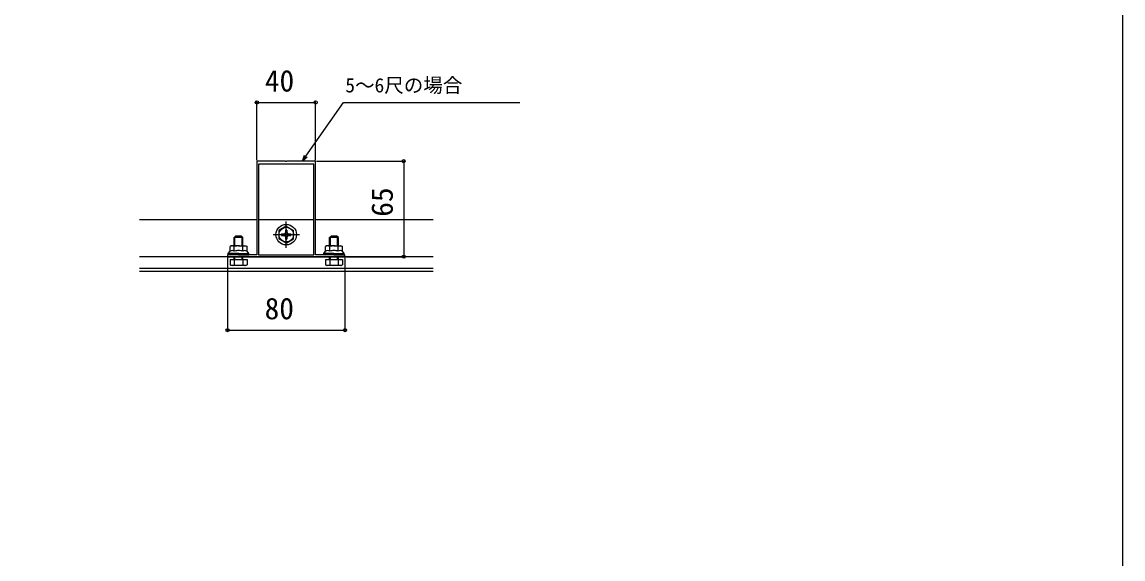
# Model space of a CAD drawing. Units: millimetres, scale not verified. Extents: x -875 to 875, y -1304 to 1297.
# Drawn here: x 125 to 875, y -295 to 71 of the extents above; entities that cross this region are included whole.
import ezdxf
from ezdxf.enums import TextEntityAlignment as Align

# ---------------------------------------------------------------- set-up
doc = ezdxf.new("R2010")
doc.units = ezdxf.units.MM
doc.header["$LTSCALE"] = 8
for name, color, linetype in [('0-2_YKK_11', 7, 'Continuous'), ('0-4_YKK_12', 2, 'Continuous'), ('0-5_YKK_13', 4, 'Continuous'), ('0-7_YKK_D', 6, 'Continuous'), ('0-8_YKK_ZWAK', 7, 'Continuous')]:
    doc.layers.add(name, color=color, linetype=linetype)
doc.styles.add('ＭＳ ゴシック', font='')
doc.styles.get('ＭＳ ゴシック').set_extended_font_data('MS Gothic')

msp = doc.modelspace()

# ---------------------------------------------------------------- linework, layer by layer
at = {"layer": '0-2_YKK_11'}
for points in [[(265, -89.2), (345, -89.2), (345, -87.9), (337.958, -87.9), (337.775, -88.02), (337.225, -88.02), (337.042, -87.9), (325, -87.9), (325, -24.2), (305.458, -24.2), (305.275, -24.32), (304.725, -24.32), (304.542, -24.2), (285, -24.2), (285, -87.9), (272.958, -87.9), (272.775, -88.02), (272.225, -88.02), (272.042, -87.9), (265, -87.9)], [(323.9, -87.9), (323.9, -26.2), (286.1, -26.2), (286.1, -87.9)]]:
    msp.add_lwpolyline(points, close=True, dxfattribs=at)
at = {"layer": '0-4_YKK_12'}
for p, q in [((285, -64.2), (205, -64.2)), ((323.9, -64.2), (286.1, -64.2)), ((405, -64.2), (325, -64.2)), ((405, -89.2), (205, -89.2)), ((405, -97.2), (205, -97.2)), ((405, -99.2), (205, -99.2))]:
    msp.add_line(p, q, dxfattribs=at)
at = {"layer": '0-5_YKK_13'}
for p, q in [((305, -83.2), (305, -65.2)), ((296, -74.2), (314, -74.2)), ((305, -68.45), (300, -71.337)), ((300, -71.337), (300, -77.063)), ((301.85, -73.7), (303.5, -73.7)), ((301.85, -73.7), (301.85, -74.7)), ((301.85, -74.7), (303.5, -74.7)), ((304.5, -71.05), (304.5, -72.7)), ((305.5, -71.05), (304.5, -71.05)), ((305, -68.45), (310, -71.337)), ((305.5, -71.05), (305.5, -72.7)), ((306.5, -73.7), (308.15, -73.7)), ((306.5, -74.7), (308.15, -74.7)), ((308.15, -74.7), (308.15, -73.7)), ((310, -77.063), (310, -71.337)), ((267.5, -81.9), (266.726, -82.347)), ((266.726, -85.5), (266.726, -82.347)), ((272.5, -81.9), (267.5, -81.9)), ((275.5, -76.2), (269.5, -76.2)), ((269.613, -85.5), (269.613, -82.347)), ((270.04, -81.9), (270.04, -75.66)), ((272.5, -81.9), (277.5, -81.9)), ((274.96, -81.9), (274.96, -75.66)), ((275.387, -85.5), (275.387, -82.347)), ((277.5, -81.9), (278.274, -82.347)), ((278.274, -85.5), (278.274, -82.347)), ((305, -79.95), (300, -77.063)), ((304.5, -75.7), (304.5, -77.35)), ((304.5, -77.35), (305.5, -77.35)), ((305, -79.95), (310, -77.063)), ((305.5, -75.7), (305.5, -77.35)), ((332.5, -81.9), (331.726, -82.347)), ((331.726, -85.5), (331.726, -82.347)), ((337.5, -81.9), (332.5, -81.9)), ((340.5, -76.2), (334.5, -76.2)), ((334.613, -85.5), (334.613, -82.347)), ((335.04, -81.9), (335.04, -75.66)), ((337.5, -81.9), (342.5, -81.9)), ((339.96, -81.9), (339.96, -75.66)), ((340.387, -85.5), (340.387, -82.347)), ((342.5, -81.9), (343.274, -82.347)), ((343.274, -85.5), (343.274, -82.347)), ((265.5, -87.9), (265.5, -87.1)), ((272.5, -87.9), (265.5, -87.9)), ((269.5, -91.2), (269.5, -89.2)), ((270.04, -91.2), (270.04, -89.2)), ((272.5, -87.9), (279.5, -87.9)), ((274.96, -91.2), (274.96, -89.2)), ((275.5, -91.2), (275.5, -89.2)), ((279.5, -87.9), (279.5, -87.1)), ((330.5, -87.9), (330.5, -87.1)), ((337.5, -87.9), (330.5, -87.9)), ((334.5, -91.2), (334.5, -89.2)), ((335.04, -91.2), (335.04, -89.2)), ((337.5, -87.9), (344.5, -87.9)), ((339.96, -91.2), (339.96, -89.2)), ((340.5, -91.2), (340.5, -89.2)), ((344.5, -87.9), (344.5, -87.1)), ((266.726, -91.2), (266.726, -94.753)), ((267.5, -95.2), (266.726, -94.753)), ((277.5, -95.2), (267.5, -95.2)), ((269.613, -91.2), (269.613, -94.753)), ((275.387, -91.2), (275.387, -94.753)), ((277.5, -95.2), (278.274, -94.753)), ((331.726, -91.2), (331.726, -94.753)), ((332.5, -95.2), (331.726, -94.753)), ((342.5, -95.2), (332.5, -95.2)), ((334.613, -91.2), (334.613, -94.753)), ((340.387, -91.2), (340.387, -94.753)), ((342.5, -95.2), (343.274, -94.753))]:
    msp.add_line(p, q, dxfattribs=at)
for points in [[(269.5, -81.9), (269.5, -76.2), (270.5, -75.2)], [(275.5, -81.9), (275.5, -76.2), (274.5, -75.2), (270.5, -75.2)], [(334.5, -81.9), (334.5, -76.2), (335.5, -75.2)], [(340.5, -81.9), (340.5, -76.2), (339.5, -75.2), (335.5, -75.2)], [(272.5, -87.1), (265.5, -87.1), (266.726, -85.5)], [(272.5, -87.1), (279.5, -87.1), (278.274, -85.5)], [(337.5, -87.1), (330.5, -87.1), (331.726, -85.5)], [(337.5, -87.1), (344.5, -87.1), (343.274, -85.5)], [(266.726, -91.2), (278.274, -91.2), (278.274, -94.753)], [(331.726, -91.2), (343.274, -91.2), (343.274, -94.753)]]:
    msp.add_lwpolyline(points, dxfattribs=at)
for radius in [7, 5]:
    msp.add_circle((305, -74.2), radius, dxfattribs=at)
for centre, radius, start, end in [((303.5, -72.7), 1, 270, 0), ((303.5, -75.7), 1, 0, 90), ((306.5, -72.7), 1, 180, 270), ((306.5, -75.7), 1, 90, 180), ((268.17, -84.456), 2.556, 55.61575, 124.38425), ((272.5, -91.453), 9.553, 90, 107.58795), ((272.5, -91.453), 9.553, 72.41205, 90), ((276.83, -84.456), 2.556, 55.61575, 124.38425), ((333.17, -84.456), 2.556, 55.61575, 124.38425), ((337.5, -91.453), 9.553, 90, 107.58795), ((337.5, -91.453), 9.553, 72.41205, 90), ((341.83, -84.456), 2.556, 55.61575, 124.38425), ((268.17, -87.609), 2.556, 55.61575, 124.38425), ((272.5, -94.607), 9.553, 90, 107.58795), ((272.5, -94.607), 9.553, 72.41205, 90), ((276.83, -87.609), 2.556, 55.61575, 124.38425), ((333.17, -87.609), 2.556, 55.61575, 124.38425), ((337.5, -94.607), 9.553, 90, 107.58795), ((337.5, -94.607), 9.553, 72.41205, 90), ((341.83, -87.609), 2.556, 55.61575, 124.38425), ((268.17, -92.644), 2.556, 235.61575, 304.38425), ((272.5, -85.647), 9.553, 252.41205, 287.58795), ((276.83, -92.644), 2.556, 235.61575, 304.38425), ((333.17, -92.644), 2.556, 235.61575, 304.38425), ((337.5, -85.647), 9.553, 252.41205, 287.58795), ((341.83, -92.644), 2.556, 235.61575, 304.38425)]:
    msp.add_arc(centre, radius, start, end, dxfattribs=at)
for centre, start_param, end_param in [((267, -87.1), 3.1415927, 4.712389), ((278, -87.1), 4.712389, 6.2831853), ((332, -87.1), 3.1415927, 4.712389), ((343, -87.1), 4.712389, 6.2831853)]:
    msp.add_ellipse(centre, major_axis=(1.5, 0), ratio=0.533333, start_param=start_param, end_param=end_param, dxfattribs=at)
at = {"layer": '0-7_YKK_D'}
for p, q in [((285, -23.5), (285, 16.8)), ((285, 15.8), (325, 15.8)), ((325, -23.5), (325, 16.8)), ((325.7, -24.2), (386, -24.2)), ((385, -24.2), (385, -89.2)), ((265, -89.9), (265, -140.2)), ((345, -89.9), (345, -140.2)), ((345.7, -89.2), (386, -89.2)), ((265, -139.2), (345, -139.2))]:
    msp.add_line(p, q, dxfattribs=at)
for points in [[(315.984, -24.2), (318.422, -20.719), (343.993, 15.8), (464.048, 15.8)], [(319.355, -21.372), (315.984, -24.2), (317.489, -20.065)]]:
    msp.add_lwpolyline(points, dxfattribs=at)
for centre in [(285, 15.8), (325, 15.8), (385, -24.2), (385, -89.2), (265, -139.2), (345, -139.2)]:
    msp.add_circle(centre, 1.075, dxfattribs=at)
at = {"layer": '0-8_YKK_ZWAK'}
msp.add_lwpolyline([(-875, -1304.2), (875, -1304.2), (875, 1245.8)], dxfattribs=at)

# ---------------------------------------------------------------- texts
at = {"layer": '0-7_YKK_D', "style": 'ＭＳ ゴシック'}
for s, height, p in [('40', 14.66, (290.455, 18.8)), ('5～6尺の場合', 9.751, (345.221, 19.689)), ('80', 14.66, (290.284, -136.2))]:
    msp.add_text(s, height=height, dxfattribs=at).set_placement(p, align=Align.BOTTOM_LEFT)
msp.add_text('65', height=14.66, rotation=90, dxfattribs=at).set_placement((382, -61.989), align=Align.BOTTOM_LEFT)

doc.saveas('drawing.dxf')
